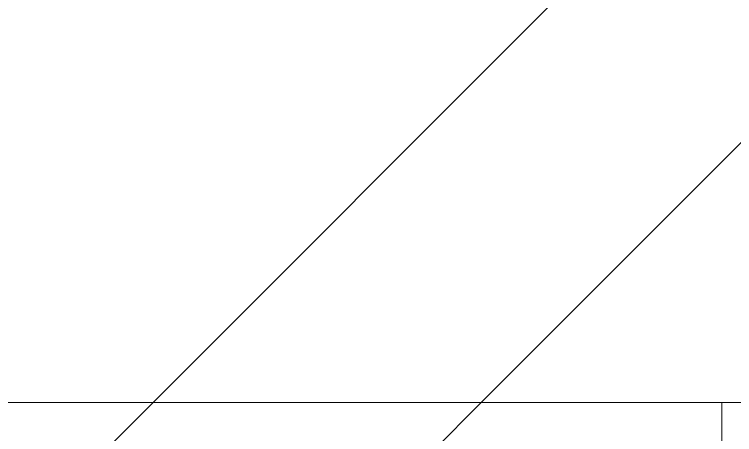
# Model space of a CAD drawing. Header units: millimetres. Extents: x -515342 to 330399, y -224905 to 507333.
# Drawn here: x 143476.9 to 143821.6, y 105166.1 to 105367 of the extents above; entities that cross this region are included whole.
import ezdxf

# ---------------------------------------------------------------- set-up
doc = ezdxf.new("R2010")
doc.units = ezdxf.units.MM
for name, color, linetype, lineweight in [('Стены внутренние', 7, 'Continuous', 0), ('Стены несущие', 7, 'Continuous', 0), ('Стены перегородки', 7, 'Continuous', 0)]:
    doc.layers.add(name, color=color, linetype=linetype, lineweight=lineweight)
pattern_1 = [(45, (136801.12, 95610.5), (-235.732, 235.732), []), (45, (136958.28, 95610.5), (-235.732, 235.732), [])]

msp = doc.modelspace()

# ---------------------------------------------------------------- hatches: boundary and pattern name
at = {"layer": 'Стены внутренние'}
h = msp.add_hatch(dxfattribs=at)
h.set_pattern_fill('FP_18', color=256, style=0, pattern_type=2)
h.set_pattern_definition(pattern_1)
h.paths.add_polyline_path([(143435.5296, 105181.3929), (143885.5296, 105181.3929), (143885.5296, 105451.3929), (143435.5296, 105451.3929), (143435.5296, 105328.8592)])
h = msp.add_hatch(dxfattribs=at)
h.set_pattern_fill('FP_18', color=256, style=0, pattern_type=2)
h.set_pattern_definition(pattern_1)
h.paths.add_polyline_path([(143735.6994, 101536.4751), (143815.5296, 101536.4751), (143815.5296, 105181.3929), (143435.5296, 105181.3929), (143435.5296, 101536.4751), (143528.5079, 101536.4751)])

# ---------------------------------------------------------------- linework, layer by layer
at = {"layer": 'Стены несущие'}
msp.add_line((143815.5296, 101536.4751), (143815.5296, 105181.3929), dxfattribs=at)
at = {"layer": 'Стены перегородки'}
msp.add_line((143435.5296, 105181.3929), (143885.5296, 105181.3929), dxfattribs=at)

doc.saveas('drawing.dxf')
